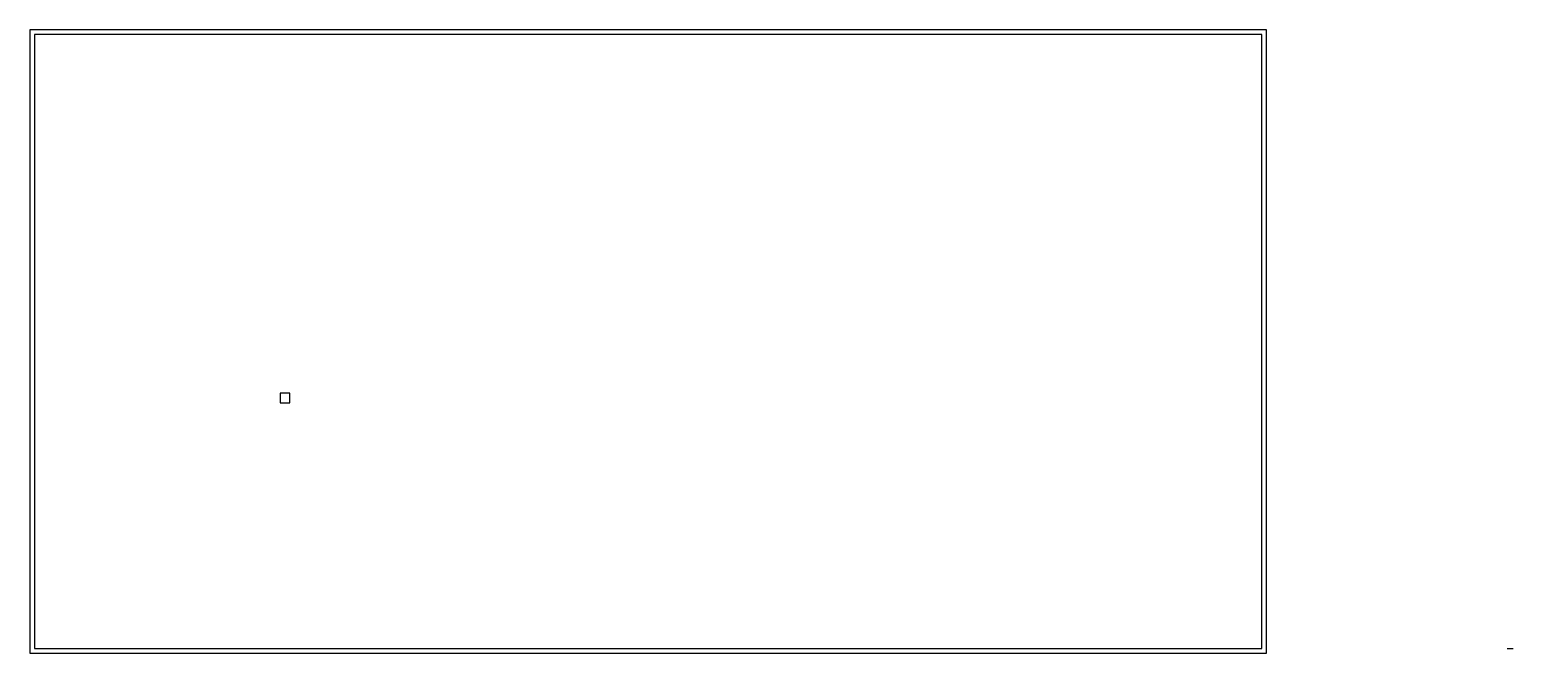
# Model space of a CAD drawing. Header units: inches. Extents: x -8 to 2372, y -8 to 992.
import ezdxf

# ---------------------------------------------------------------- set-up
doc = ezdxf.new("R2010")
doc.units = ezdxf.units.IN
doc.layers.add('06-WALL', color=7, linetype='Continuous')
doc.layers.add('08-COLUMN', color=7, linetype='Continuous')

msp = doc.modelspace()

# ---------------------------------------------------------------- linework, layer by layer
at = {"layer": '06-WALL'}
for p, q in [((1976.377953, 992.125984), (-7.874016, 992.125984)), ((-7.874016, 992.125984), (-7.874016, -7.874016)), ((1968.503937, 984.251969), (0, 984.251969)), ((0, 984.251969), (0, 0)), ((1968.503937, 0), (1968.503937, 984.251969)), ((1976.377953, -7.874016), (1976.377953, 992.125984)), ((0, 0), (1968.503937, 0)), ((2362.204724, 0), (2372.047244, 0)), ((-7.874016, -7.874016), (1976.377953, -7.874016))]:
    msp.add_line(p, q, dxfattribs=at)
at = {"layer": '08-COLUMN'}
msp.add_lwpolyline([(393.700787, 393.700787), (409.448819, 393.700787), (409.448819, 409.448819), (393.700787, 409.448819)], close=True, dxfattribs=at)

doc.saveas('drawing.dxf')
